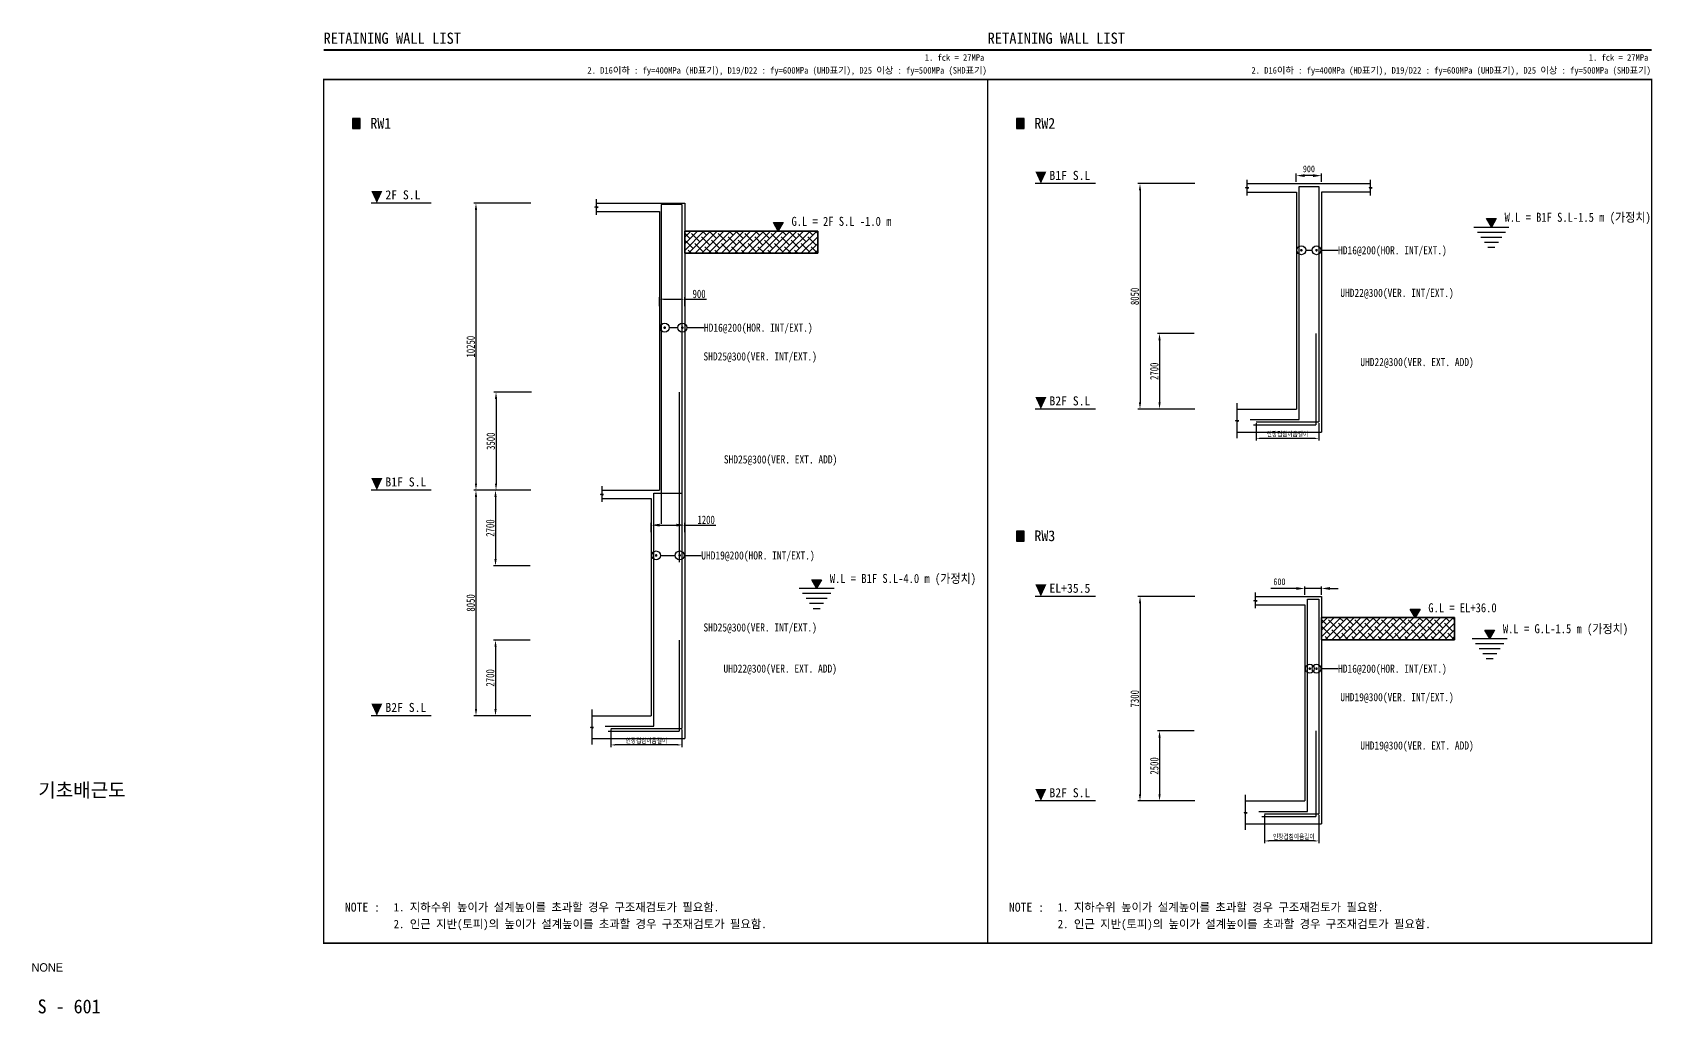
# Model space of a CAD drawing. Extents: x 152195838 to 160350639, y 364657247 to 370318102.
# Drawn here: x 160077015 to 160105953, y 364657676 to 364675190 of the extents above; entities that cross this region are included whole.
import ezdxf
from ezdxf.enums import TextEntityAlignment as Align

# ---------------------------------------------------------------- set-up
doc = ezdxf.new("R2010")
doc.units = 0
doc.header["$MEASUREMENT"] = 0
doc.linetypes.add('HID', pattern=[2.3, 1.5, -0.8])
doc.layers.get('0').update_dxf_attribs({"linetype": 'CONTINUOUS'})
doc.layers.get('Defpoints').update_dxf_attribs({"linetype": 'CONTINUOUS'})
for name, color, linetype in [('0-BEAM', 6, 'HID'), ('0-RBAR', 30, 'CONTINUOUS'), ('0-TXT', 7, 'CONTINUOUS'), ('0-지시선', 7, 'CONTINUOUS'), ('4A.TEC FORM-TEXT', 3, 'CONTINUOUS'), ('4A.TEC TEXT 2', 3, 'CONTINUOUS'), ('BAR', 3, 'CONTINUOUS'), ('DIM', 7, 'CONTINUOUS'), ('SHEET', 7, 'CONTINUOUS')]:
    doc.layers.add(name, color=color, linetype=linetype)
doc.styles.get("Standard").update_dxf_attribs({"font": ''})
doc.styles.add('나눔고딕', font='')
doc.styles.add('돋움', font='')
doc.styles.add('서울남산체L', font='', dxfattribs={"width": 0.8})
doc.styles.get('Standard').set_extended_font_data('Dotum')
doc.styles.get('나눔고딕').set_extended_font_data('Dotum')
doc.styles.get('돋움').set_extended_font_data('DotumChe')
doc.styles.get('서울남산체L').set_extended_font_data('DotumChe')
doc.dimstyles.new('ISO-25', dxfattribs={"dimtxt": 2.5, "dimasz": 2.5, "dimexe": 1.25, "dimexo": 0.625, "dimtad": 1, "dimtxsty": 'Standard', "dimcen": 2.5, "dimadec": 0, "dimazin": 0, "dimtfac": 1, "dimtmove": 0, "dimatfit": 3, "dimfxl": 1, "dimarcsym": 0})

# ---------------------------------------------------------------- blocks, each defined once
blk = doc.blocks.new('*D308')
at = {"layer": 'Defpoints', "color": 0, "transparency": 16777216}
for p in [(160085935, 364667018), (160084938, 364662993), (160085935, 364662993)]:
    blk.add_point(p, dxfattribs=at)
at = {"layer": 'DIM', "color": 1, "lineweight": -2, "transparency": 16777216}
for p, q in [((160085916, 364667018), (160084900, 364667018)), ((160084938, 364666898), (160084938, 364663113)), ((160085916, 364662993), (160084900, 364662993))]:
    blk.add_line(p, q, dxfattribs=at)
at = {"layer": 'DIM', "color": 1, "transparency": 16777216}
for points in [[(160084918, 364666898), (160084958, 364666898), (160084938, 364667018)], [(160084918, 364663113), (160084958, 364663113), (160084938, 364662993)]]:
    blk.add_solid(points, dxfattribs=at)
at = {"layer": 'DIM', "color": 0, "transparency": 16777216, "insert": (160084844, 364665006), "char_height": 150, "attachment_point": 5, "rotation": 90, "style": '서울남산체L'}
blk.add_mtext('8050', dxfattribs=at)
blk = doc.blocks.new('*D309')
at = {"layer": 'Defpoints', "color": 0, "transparency": 16777216}
for p in [(160088066, 364666395), (160088066, 364666252), (160088666, 364666252)]:
    blk.add_point(p, dxfattribs=at)
at = {"layer": 'DIM', "color": 1, "lineweight": -2, "transparency": 16777216}
for p, q in [((160088066, 364666271), (160088066, 364666433)), ((160088216, 364666395), (160088516, 364666395)), ((160088666, 364666271), (160088666, 364666433)), ((160088666, 364666395), (160089222, 364666395))]:
    blk.add_line(p, q, dxfattribs=at)
at = {"layer": 'DIM', "color": 1, "transparency": 16777216}
for points in [[(160088216, 364666420), (160088216, 364666370), (160088066, 364666395)], [(160088516, 364666420), (160088516, 364666370), (160088666, 364666395)]]:
    blk.add_solid(points, dxfattribs=at)
at = {"layer": 'DIM', "color": 0, "transparency": 16777216, "insert": (160089049, 364666489), "char_height": 150, "attachment_point": 5, "style": '서울남산체L'}
blk.add_mtext('1200', dxfattribs=at)
blk = doc.blocks.new('*D310')
at = {"layer": 'Defpoints', "color": 0, "transparency": 16777216}
for p in [(160087348, 364662765), (160088616, 364662765), (160087348, 364662472)]:
    blk.add_point(p, dxfattribs=at)
at = {"layer": 'DIM', "color": 1, "lineweight": -2, "transparency": 16777216}
for p, q in [((160087348, 364662746), (160087348, 364662434)), ((160088616, 364662746), (160088616, 364662434)), ((160088541, 364662472), (160087423, 364662472))]:
    blk.add_line(p, q, dxfattribs=at)
at = {"layer": 'DIM', "color": 1, "transparency": 16777216}
for points in [[(160087423, 364662484), (160087423, 364662459), (160087348, 364662472)], [(160088541, 364662484), (160088541, 364662459), (160088616, 364662472)]]:
    blk.add_solid(points, dxfattribs=at)
at = {"layer": 'DIM', "color": 0, "transparency": 16777216, "insert": (160087982, 364662545), "char_height": 90, "attachment_point": 5, "style": '서울남산체L'}
blk.add_mtext('인장겹침이음길이', dxfattribs=at)
blk = doc.blocks.new('*D311')
at = {"layer": 'Defpoints', "color": 0, "transparency": 16777216}
for p in [(160085926, 364664343), (160085287, 364662993), (160085935, 364662993)]:
    blk.add_point(p, dxfattribs=at)
at = {"layer": 'DIM', "color": 1, "lineweight": -2, "transparency": 16777216}
for p, q in [((160085907, 364664343), (160085249, 364664343)), ((160085287, 364664223), (160085287, 364663113)), ((160085916, 364662993), (160085249, 364662993))]:
    blk.add_line(p, q, dxfattribs=at)
at = {"layer": 'DIM', "color": 1, "transparency": 16777216}
for points in [[(160085267, 364664223), (160085307, 364664223), (160085287, 364664343)], [(160085267, 364663113), (160085307, 364663113), (160085287, 364662993)]]:
    blk.add_solid(points, dxfattribs=at)
at = {"layer": 'DIM', "color": 0, "transparency": 16777216, "insert": (160085193, 364663668), "char_height": 150, "attachment_point": 5, "rotation": 90, "style": '서울남산체L'}
blk.add_mtext('2700', dxfattribs=at)
blk = doc.blocks.new('*D312')
at = {"layer": 'Defpoints', "color": 0, "transparency": 16777216}
for p in [(160085935, 364667018), (160085287, 364665668), (160085926, 364665668)]:
    blk.add_point(p, dxfattribs=at)
at = {"layer": 'DIM', "color": 1, "lineweight": -2, "transparency": 16777216}
for p, q in [((160085916, 364667018), (160085249, 364667018)), ((160085287, 364666898), (160085287, 364665788)), ((160085907, 364665668), (160085249, 364665668))]:
    blk.add_line(p, q, dxfattribs=at)
at = {"layer": 'DIM', "color": 1, "transparency": 16777216}
for points in [[(160085267, 364666898), (160085307, 364666898), (160085287, 364667018)], [(160085267, 364665788), (160085307, 364665788), (160085287, 364665668)]]:
    blk.add_solid(points, dxfattribs=at)
at = {"layer": 'DIM', "color": 0, "transparency": 16777216, "insert": (160085193, 364666343), "char_height": 150, "attachment_point": 5, "rotation": 90, "style": '서울남산체L'}
blk.add_mtext('2700', dxfattribs=at)
blk = doc.blocks.new('*D313')
at = {"layer": 'Defpoints', "color": 0, "transparency": 16777216}
for p in [(160085935, 364672143), (160084938, 364667018), (160085935, 364667018)]:
    blk.add_point(p, dxfattribs=at)
at = {"layer": 'DIM', "color": 1, "lineweight": -2, "transparency": 16777216}
for p, q in [((160085916, 364672143), (160084900, 364672143)), ((160084938, 364672023), (160084938, 364667138)), ((160085916, 364667018), (160084900, 364667018))]:
    blk.add_line(p, q, dxfattribs=at)
at = {"layer": 'DIM', "color": 1, "transparency": 16777216}
for points in [[(160084918, 364672023), (160084958, 364672023), (160084938, 364672143)], [(160084918, 364667138), (160084958, 364667138), (160084938, 364667018)]]:
    blk.add_solid(points, dxfattribs=at)
at = {"layer": 'DIM', "color": 0, "transparency": 16777216, "insert": (160084844, 364669581), "char_height": 150, "attachment_point": 5, "rotation": 90, "style": '서울남산체L'}
blk.add_mtext('10250', dxfattribs=at)
blk = doc.blocks.new('*D314')
at = {"layer": 'Defpoints', "color": 0, "transparency": 16777216}
for p in [(160088216, 364670428), (160088216, 364670285), (160088666, 364670285)]:
    blk.add_point(p, dxfattribs=at)
at = {"layer": 'DIM', "color": 1, "lineweight": -2, "transparency": 16777216}
for p, q in [((160088216, 364670303), (160088216, 364670465)), ((160088291, 364670428), (160088591, 364670428)), ((160088666, 364670303), (160088666, 364670465)), ((160088666, 364670428), (160089058, 364670428))]:
    blk.add_line(p, q, dxfattribs=at)
at = {"layer": 'DIM', "color": 1, "transparency": 16777216}
for points in [[(160088291, 364670440), (160088291, 364670415), (160088216, 364670428)], [(160088591, 364670440), (160088591, 364670415), (160088666, 364670428)]]:
    blk.add_solid(points, dxfattribs=at)
at = {"layer": 'DIM', "color": 0, "transparency": 16777216, "insert": (160088923, 364670522), "char_height": 150, "attachment_point": 5, "style": '서울남산체L'}
blk.add_mtext('900', dxfattribs=at)
blk = doc.blocks.new('*D315')
at = {"layer": 'Defpoints', "color": 0, "transparency": 16777216}
for p in [(160085950, 364668768), (160085296, 364667018), (160085935, 364667018)]:
    blk.add_point(p, dxfattribs=at)
at = {"layer": 'DIM', "color": 1, "lineweight": -2, "transparency": 16777216}
for p, q in [((160085931, 364668768), (160085259, 364668768)), ((160085296, 364668648), (160085296, 364667138)), ((160085916, 364667018), (160085259, 364667018))]:
    blk.add_line(p, q, dxfattribs=at)
at = {"layer": 'DIM', "color": 1, "transparency": 16777216}
for points in [[(160085276, 364668648), (160085316, 364668648), (160085296, 364668768)], [(160085276, 364667138), (160085316, 364667138), (160085296, 364667018)]]:
    blk.add_solid(points, dxfattribs=at)
at = {"layer": 'DIM', "color": 0, "transparency": 16777216, "insert": (160085202, 364667893), "char_height": 150, "attachment_point": 5, "rotation": 90, "style": '서울남산체L'}
blk.add_mtext('3500', dxfattribs=at)
blk = doc.blocks.new('*D296')
at = {"layer": 'Defpoints', "color": 0, "transparency": 16777216}
for p in [(160097795, 364672491), (160096798, 364668466), (160097795, 364668466)]:
    blk.add_point(p, dxfattribs=at)
at = {"layer": 'DIM', "color": 1, "lineweight": -2, "transparency": 16777216}
for p, q in [((160097777, 364672491), (160096761, 364672491)), ((160096798, 364672371), (160096798, 364668586)), ((160097777, 364668466), (160096761, 364668466))]:
    blk.add_line(p, q, dxfattribs=at)
at = {"layer": 'DIM', "color": 1, "transparency": 16777216}
for points in [[(160096778, 364672371), (160096818, 364672371), (160096798, 364672491)], [(160096778, 364668586), (160096818, 364668586), (160096798, 364668466)]]:
    blk.add_solid(points, dxfattribs=at)
at = {"layer": 'DIM', "color": 0, "transparency": 16777216, "insert": (160096704, 364670478), "char_height": 150, "attachment_point": 5, "rotation": 90, "style": '서울남산체L'}
blk.add_mtext('8050', dxfattribs=at)
blk = doc.blocks.new('*D297')
at = {"layer": 'Defpoints', "color": 0, "transparency": 16777216}
for p in [(160099590, 364672634), (160099590, 364672491), (160100040, 364672491)]:
    blk.add_point(p, dxfattribs=at)
at = {"layer": 'DIM', "color": 1, "lineweight": -2, "transparency": 16777216}
for p, q in [((160099590, 364672521), (160099590, 364672671)), ((160099890, 364672634), (160099740, 364672634)), ((160100040, 364672521), (160100040, 364672671))]:
    blk.add_line(p, q, dxfattribs=at)
at = {"layer": 'DIM', "color": 1, "transparency": 16777216}
for points in [[(160099740, 364672659), (160099740, 364672609), (160099590, 364672634)], [(160099890, 364672659), (160099890, 364672609), (160100040, 364672634)]]:
    blk.add_solid(points, dxfattribs=at)
at = {"layer": 'DIM', "color": 0, "transparency": 16777216, "insert": (160099815, 364672754), "char_height": 120, "attachment_point": 5, "style": '서울남산체L'}
blk.add_mtext('900', dxfattribs=at)
blk = doc.blocks.new('*D298')
at = {"layer": 'Defpoints', "color": 0, "transparency": 16777216}
for p in [(160098872, 364668237), (160099990, 364668237), (160098872, 364667944)]:
    blk.add_point(p, dxfattribs=at)
at = {"layer": 'DIM', "color": 1, "lineweight": -2, "transparency": 16777216}
for p, q in [((160098872, 364668218), (160098872, 364667906)), ((160099990, 364668218), (160099990, 364667906)), ((160099915, 364667944), (160098947, 364667944))]:
    blk.add_line(p, q, dxfattribs=at)
at = {"layer": 'DIM', "color": 1, "transparency": 16777216}
for points in [[(160098947, 364667956), (160098947, 364667931), (160098872, 364667944)], [(160099915, 364667956), (160099915, 364667931), (160099990, 364667944)]]:
    blk.add_solid(points, dxfattribs=at)
at = {"layer": 'DIM', "color": 0, "transparency": 16777216, "insert": (160099431, 364668017), "char_height": 90, "attachment_point": 5, "style": '서울남산체L'}
blk.add_mtext('인장겹침이음길이', dxfattribs=at)
blk = doc.blocks.new('*D299')
at = {"layer": 'Defpoints', "color": 0, "transparency": 16777216}
for p in [(160097786, 364669816), (160097147, 364668466), (160097795, 364668466)]:
    blk.add_point(p, dxfattribs=at)
at = {"layer": 'DIM', "color": 1, "lineweight": -2, "transparency": 16777216}
for p, q in [((160097767, 364669816), (160097110, 364669816)), ((160097147, 364669696), (160097147, 364668586)), ((160097777, 364668466), (160097110, 364668466))]:
    blk.add_line(p, q, dxfattribs=at)
at = {"layer": 'DIM', "color": 1, "transparency": 16777216}
for points in [[(160097127, 364669696), (160097167, 364669696), (160097147, 364669816)], [(160097127, 364668586), (160097167, 364668586), (160097147, 364668466)]]:
    blk.add_solid(points, dxfattribs=at)
at = {"layer": 'DIM', "color": 0, "transparency": 16777216, "insert": (160097054, 364669141), "char_height": 150, "attachment_point": 5, "rotation": 90, "style": '서울남산체L'}
blk.add_mtext('2700', dxfattribs=at)
blk = doc.blocks.new('*D300')
at = {"layer": 'Defpoints', "color": 0, "transparency": 16777216}
for p in [(160097795, 364665121), (160096798, 364661471), (160097795, 364661471)]:
    blk.add_point(p, dxfattribs=at)
at = {"layer": 'DIM', "color": 1, "lineweight": -2, "transparency": 16777216}
for p, q in [((160097777, 364665121), (160096761, 364665121)), ((160096798, 364665001), (160096798, 364661591)), ((160097777, 364661471), (160096761, 364661471))]:
    blk.add_line(p, q, dxfattribs=at)
at = {"layer": 'DIM', "color": 1, "transparency": 16777216}
for points in [[(160096778, 364665001), (160096818, 364665001), (160096798, 364665121)], [(160096778, 364661591), (160096818, 364661591), (160096798, 364661471)]]:
    blk.add_solid(points, dxfattribs=at)
at = {"layer": 'DIM', "color": 0, "transparency": 16777216, "insert": (160096704, 364663296), "char_height": 150, "attachment_point": 5, "rotation": 90, "style": '서울남산체L'}
blk.add_mtext('7300', dxfattribs=at)
blk = doc.blocks.new('*D301')
at = {"layer": 'Defpoints', "color": 0, "transparency": 16777216}
for p in [(160099740, 364665264), (160099740, 364665121), (160100040, 364665121)]:
    blk.add_point(p, dxfattribs=at)
at = {"layer": 'DIM', "color": 1, "lineweight": -2, "transparency": 16777216}
for p, q in [((160099590, 364665264), (160099135, 364665264)), ((160099740, 364665151), (160099740, 364665301)), ((160100040, 364665264), (160099740, 364665264)), ((160100040, 364665151), (160100040, 364665301)), ((160100190, 364665264), (160100340, 364665264))]:
    blk.add_line(p, q, dxfattribs=at)
at = {"layer": 'DIM', "color": 1, "transparency": 16777216}
for points in [[(160099590, 364665289), (160099590, 364665239), (160099740, 364665264)], [(160100190, 364665289), (160100190, 364665239), (160100040, 364665264)]]:
    blk.add_solid(points, dxfattribs=at)
at = {"layer": 'DIM', "color": 0, "transparency": 16777216, "insert": (160099288, 364665384), "char_height": 120, "attachment_point": 5, "style": '서울남산체L'}
blk.add_mtext('600', dxfattribs=at)
blk = doc.blocks.new('*D302')
at = {"layer": 'Defpoints', "color": 0, "transparency": 16777216}
for p in [(160099022, 364661242), (160099990, 364661242), (160099022, 364660757)]:
    blk.add_point(p, dxfattribs=at)
at = {"layer": 'DIM', "color": 1, "lineweight": -2, "transparency": 16777216}
for p, q in [((160099022, 364661223), (160099022, 364660720)), ((160099990, 364661223), (160099990, 364660720)), ((160099915, 364660757), (160099097, 364660757))]:
    blk.add_line(p, q, dxfattribs=at)
at = {"layer": 'DIM', "color": 1, "transparency": 16777216}
for points in [[(160099097, 364660770), (160099097, 364660745), (160099022, 364660757)], [(160099915, 364660770), (160099915, 364660745), (160099990, 364660757)]]:
    blk.add_solid(points, dxfattribs=at)
at = {"layer": 'DIM', "color": 0, "transparency": 16777216, "insert": (160099545, 364660830), "char_height": 90, "attachment_point": 5, "style": '서울남산체L'}
blk.add_mtext('인장겹침이음길이', dxfattribs=at)
blk = doc.blocks.new('*D303')
at = {"layer": 'Defpoints', "color": 0, "transparency": 16777216}
for p in [(160097786, 364662721), (160097147, 364661471), (160097795, 364661471)]:
    blk.add_point(p, dxfattribs=at)
at = {"layer": 'DIM', "color": 1, "lineweight": -2, "transparency": 16777216}
for p, q in [((160097767, 364662721), (160097110, 364662721)), ((160097147, 364662601), (160097147, 364661591)), ((160097777, 364661471), (160097110, 364661471))]:
    blk.add_line(p, q, dxfattribs=at)
at = {"layer": 'DIM', "color": 1, "transparency": 16777216}
for points in [[(160097127, 364662601), (160097167, 364662601), (160097147, 364662721)], [(160097127, 364661591), (160097167, 364661591), (160097147, 364661471)]]:
    blk.add_solid(points, dxfattribs=at)
at = {"layer": 'DIM', "color": 0, "transparency": 16777216, "insert": (160097054, 364662096), "char_height": 150, "attachment_point": 5, "rotation": 90, "style": '서울남산체L'}
blk.add_mtext('2500', dxfattribs=at)

msp = doc.modelspace()

# ---------------------------------------------------------------- hatches: boundary and pattern name
for points in [[(160082866.5758, 364673473.8943), (160082866.5758, 364673651.5996), (160082729.8794, 364673651.5996), (160082729.8794, 364673473.8943)], [(160082866.5758, 364673473.8943), (160082866.5758, 364673651.5996), (160082729.8794, 364673651.5996), (160082729.8794, 364673473.8943)], [(160094727.0226, 364673473.8943), (160094727.0226, 364673651.5996), (160094590.3262, 364673651.5996), (160094590.3262, 364673473.8943)], [(160094727.0226, 364673473.8943), (160094727.0226, 364673651.5996), (160094590.3262, 364673651.5996), (160094590.3262, 364673473.8943)], [(160103161.0607, 364671866.3785), (160102986.9618, 364671866.3785), (160103074.0113, 364671715.6045)], [(160090424.9695, 364671794.14), (160090250.8706, 364671794.14), (160090337.9201, 364671643.3659)], [(160094727.0226, 364666110.1651), (160094727.0226, 364666287.8705), (160094590.3262, 364666287.8705), (160094590.3262, 364666110.1651)], [(160094727.0226, 364666110.1651), (160094727.0226, 364666287.8705), (160094590.3262, 364666287.8705), (160094590.3262, 364666110.1651)], [(160091109.0053, 364665419.14), (160090934.9064, 364665419.14), (160091021.9558, 364665268.3659)], [(160101799.0557, 364664896.4129), (160101624.9568, 364664896.4129), (160101712.0063, 364664745.6388)], [(160103131.0847, 364664522.0121), (160102956.9858, 364664522.0121), (160103044.0352, 364664371.2381)]]:
    msp.add_hatch(color=256).paths.add_polyline_path(points)
h = msp.add_hatch()
h.set_pattern_fill('ANSI38', color=256, scale=26.4, style=0)
h.set_pattern_definition([(45, (160003944.816, 364514861.74), (-59.26969, 59.26969), []), (135, (160003944.816, 364514861.74), (-177.80907, 59.26969), [209.55, -125.73])])
h.paths.add_polyline_path([(160091042.0081, 364671247.3659), (160091042.0081, 364671643.3659), (160088666.1189, 364671643.3659), (160088666.1189, 364671247.3659)])
h = msp.add_hatch()
h.set_pattern_fill('ANSI38', color=256, scale=26.4, style=0)
h.set_pattern_definition([(45, (160015318.9, 364507964.01), (-59.26969, 59.26969), []), (135, (160015318.9, 364507964.01), (-177.80907, 59.26969), [209.55, -125.73])])
h.paths.add_polyline_path([(160102416.0943, 364664349.6388), (160102416.0943, 364664745.6388), (160100040.2051, 364664745.6388), (160100040.2051, 364664349.6388)])

# ---------------------------------------------------------------- linework, layer by layer
for p, q in [((160096000.8494, 364672490.6045), (160094924.8598, 364672490.6045)), ((160084140.4026, 364672143.3659), (160083064.4131, 364672143.3659)), ((160102760.2137, 364671715.6045), (160103387.8088, 364671715.6045)), ((160102822.9732, 364671625.9321), (160103325.0493, 364671625.9321)), ((160102885.7327, 364671536.2598), (160103262.2898, 364671536.2598)), ((160102948.4922, 364671446.5875), (160103199.5303, 364671446.5875)), ((160103011.2518, 364671356.9151), (160103136.7708, 364671356.9151)), ((160096000.8494, 364668465.6045), (160094924.8598, 364668465.6045)), ((160084140.4026, 364667018.3659), (160083064.4131, 364667018.3659)), ((160090708.1583, 364665268.3659), (160091335.7534, 364665268.3659)), ((160090770.9178, 364665178.6936), (160091272.9939, 364665178.6936)), ((160090833.6773, 364665089.0213), (160091210.2344, 364665089.0213)), ((160090896.4368, 364664999.3489), (160091147.4749, 364664999.3489)), ((160096000.8494, 364665120.6388), (160094924.8598, 364665120.6388)), ((160090959.1963, 364664909.6766), (160091084.7153, 364664909.6766)), ((160102730.2377, 364664371.2381), (160103357.8328, 364664371.2381)), ((160102792.9972, 364664281.5657), (160103295.0733, 364664281.5657)), ((160102855.7567, 364664191.8934), (160103232.3138, 364664191.8934)), ((160102918.5162, 364664102.2211), (160103169.5543, 364664102.2211)), ((160102981.2757, 364664012.5487), (160103106.7947, 364664012.5487)), ((160084140.4026, 364662993.3659), (160083064.4131, 364662993.3659)), ((160096000.8494, 364661470.6388), (160094924.8598, 364661470.6388))]:
    msp.add_line(p, q)
at = {"color": 2, "const_width": 26.3565}
for points in [[(160094076.2966, 364658931.4003), (160094076.2966, 364674349.9811), (160082215.8499, 364674349.9811), (160082215.8499, 364658931.4003)], [(160094076.2966, 364658931.4003), (160094076.2966, 364674349.9811), (160082215.8499, 364674349.9811), (160082215.8499, 364658931.4003)], [(160105936.7434, 364658931.4003), (160105936.7434, 364674349.9811), (160094076.2966, 364674349.9811), (160094076.2966, 364658931.4003)], [(160105936.7434, 364658931.4003), (160105936.7434, 364674349.9811), (160094076.2966, 364674349.9811), (160094076.2966, 364658931.4003)]]:
    msp.add_lwpolyline(points, close=True, dxfattribs=at)
for points in [[(160082866.5758, 364673473.8943), (160082866.5758, 364673651.5996), (160082729.8794, 364673651.5996), (160082729.8794, 364673473.8943)], [(160082866.5758, 364673473.8943), (160082866.5758, 364673651.5996), (160082729.8794, 364673651.5996), (160082729.8794, 364673473.8943)], [(160094727.0226, 364673473.8943), (160094727.0226, 364673651.5996), (160094590.3262, 364673651.5996), (160094590.3262, 364673473.8943)], [(160094727.0226, 364673473.8943), (160094727.0226, 364673651.5996), (160094590.3262, 364673651.5996), (160094590.3262, 364673473.8943)], [(160094727.0226, 364666110.1651), (160094727.0226, 364666287.8705), (160094590.3262, 364666287.8705), (160094590.3262, 364666110.1651)], [(160094727.0226, 364666110.1651), (160094727.0226, 364666287.8705), (160094590.3262, 364666287.8705), (160094590.3262, 364666110.1651)]]:
    msp.add_lwpolyline(points, close=True)
at = {"ltscale": 2}
for points in [[(160095027.2332, 364672490.6045, 0, 197.625, 0), (160095027.2332, 364672706.6071, 197.625, 197.625, 0)], [(160083166.7864, 364672143.3659, 0, 197.625, 0), (160083166.7864, 364672359.3686, 197.625, 197.625, 0)], [(160095027.2332, 364668465.6045, 0, 197.625, 0), (160095027.2332, 364668681.6071, 197.625, 197.625, 0)], [(160083166.7864, 364667018.3659, 0, 197.625, 0), (160083166.7864, 364667234.3686, 197.625, 197.625, 0)], [(160095027.2332, 364665120.6388, 0, 197.625, 0), (160095027.2332, 364665336.6414, 197.625, 197.625, 0)], [(160083166.7864, 364662993.3659, 0, 197.625, 0), (160083166.7864, 364663209.3686, 197.625, 197.625, 0)], [(160095027.2332, 364661470.6388, 0, 197.625, 0), (160095027.2332, 364661686.6414, 197.625, 197.625, 0)]]:
    msp.add_lwpolyline(points, format="xyseb", dxfattribs=at)
at = {"linetype": 'ByBlock'}
for points in [[(160098712.882, 364672280.0817), (160098712.882, 364672403.9332), (160098742.0601, 364672415.6045), (160098683.7039, 364672415.6045), (160098712.882, 364672427.2757), (160098712.882, 364672560.5691)], [(160100917.5281, 364672280.0817), (160100917.5281, 364672403.9332), (160100946.7062, 364672415.6045), (160100888.3501, 364672415.6045), (160100917.5281, 364672427.2757), (160100917.5281, 364672560.5691)], [(160087088.7958, 364671932.8432), (160087088.7958, 364672056.6947), (160087117.9739, 364672068.3659), (160087059.6178, 364672068.3659), (160087088.7958, 364672080.0372), (160087088.7958, 364672213.3306)], [(160098534.6869, 364667949.321), (160098534.6869, 364668243.1705), (160098563.865, 364668254.8417), (160098505.5088, 364668254.8417), (160098534.6869, 364668266.5129), (160098534.6869, 364668573.2113)], [(160087188.7958, 364666807.8432), (160087188.7958, 364666931.6947), (160087217.9739, 364666943.3659), (160087159.6178, 364666943.3659), (160087188.7958, 364666955.0372), (160087188.7958, 364667088.3306)], [(160098862.882, 364664910.1161), (160098862.882, 364665033.9675), (160098892.0601, 364665045.6388), (160098833.7039, 364665045.6388), (160098862.882, 364665057.31), (160098862.882, 364665190.6034)], [(160087010.6007, 364662477.0825), (160087010.6007, 364662770.9319), (160087039.7788, 364662782.6032), (160086981.4227, 364662782.6032), (160087010.6007, 364662794.2744), (160087010.6007, 364663100.9727)], [(160098684.6869, 364660954.3553), (160098684.6869, 364661248.2048), (160098713.865, 364661259.876), (160098655.5088, 364661259.876), (160098684.6869, 364661271.5472), (160098684.6869, 364661578.2456)]]:
    msp.add_lwpolyline(points, dxfattribs=at)
for points in [[(160102986.9618, 364671866.3785), (160103161.0607, 364671866.3785), (160103074.0113, 364671715.6045), (160102986.9618, 364671866.3785)], [(160090250.8706, 364671794.14), (160090424.9695, 364671794.14), (160090337.9201, 364671643.3659), (160090250.8706, 364671794.14)], [(160090934.9064, 364665419.14), (160091109.0053, 364665419.14), (160091021.9558, 364665268.3659), (160090934.9064, 364665419.14)], [(160101624.9568, 364664896.4129), (160101799.0557, 364664896.4129), (160101712.0063, 364664745.6388), (160101624.9568, 364664896.4129)], [(160102956.9858, 364664522.0121), (160103131.0847, 364664522.0121), (160103044.0352, 364664371.2381), (160102956.9858, 364664522.0121)]]:
    msp.add_lwpolyline(points)
at = {"layer": '0-BEAM', "linetype": 'Continuous'}
for p, q in [((160098712.882, 364672490.6045), (160099590.2051, 364672490.6045)), ((160098712.882, 364672490.6045), (160100917.5281, 364672490.6045)), ((160098712.882, 364672340.6045), (160099590.2051, 364672340.6045)), ((160099590.2051, 364672340.6045), (160099590.2051, 364668465.6045)), ((160100040.2051, 364672340.6045), (160100040.2051, 364668056.9278)), ((160100917.5281, 364672340.6045), (160100040.2051, 364672340.6045)), ((160087088.7958, 364672143.3659), (160088666.1189, 364672143.3659)), ((160087088.7958, 364671993.3659), (160088216.1189, 364671993.3659)), ((160088216.1189, 364671993.3659), (160088216.1189, 364667018.3659)), ((160088666.1189, 364672143.3659), (160088666.1189, 364667018.3659)), ((160098534.6869, 364668465.6045), (160099590.2051, 364668465.6045)), ((160098534.6869, 364668056.9278), (160100040.2051, 364668056.9278)), ((160087188.7958, 364667018.3659), (160088066.1189, 364667018.3659)), ((160087188.7958, 364667018.3659), (160088216.1189, 364667018.3659)), ((160088666.1189, 364667018.3659), (160088666.1189, 364662584.6893)), ((160087188.7958, 364666868.3659), (160088066.1189, 364666868.3659)), ((160088066.1189, 364666868.3659), (160088066.1189, 364662993.3659)), ((160098862.882, 364665120.6388), (160099740.2051, 364665120.6388)), ((160098862.882, 364665120.6388), (160100040.2051, 364665120.6388)), ((160098862.882, 364664970.6388), (160099740.2051, 364664970.6388)), ((160099740.2051, 364664970.6388), (160099740.2051, 364661470.6388)), ((160100040.2051, 364665120.6388), (160100040.2051, 364661061.9621)), ((160087010.6007, 364662993.3659), (160088066.1189, 364662993.3659)), ((160087010.6007, 364662584.6893), (160088666.1189, 364662584.6893)), ((160098684.6869, 364661470.6388), (160099740.2051, 364661470.6388)), ((160098684.6869, 364661061.9621), (160100040.2051, 364661061.9621))]:
    msp.add_line(p, q, dxfattribs=at)
at = {"layer": '0-BEAM', "color": 0, "linetype": 'Continuous'}
for points in [[(160088666.1189, 364671643.3659), (160091042.0081, 364671643.3659), (160091042.0081, 364671247.3659), (160088666.1189, 364671247.3659)], [(160100040.2051, 364664745.6388), (160102416.0943, 364664745.6388), (160102416.0943, 364664349.6388), (160100040.2051, 364664349.6388)]]:
    msp.add_lwpolyline(points, close=True, dxfattribs=at)
at = {"layer": '0-RBAR', "const_width": 23.5125}
for points in [[(160099691.9613, 364671301.615, 1), (160099668.4488, 364671301.615, 1)], [(160099961.9613, 364671301.6192, 1), (160099938.4488, 364671301.6192, 1)], [(160088320.0252, 364669920.1074, 1), (160088296.5127, 364669920.1074, 1)], [(160088635.7251, 364669920.1116, 1), (160088612.2126, 364669920.1116, 1)], [(160088167.8751, 364665854.3765, 1), (160088144.3626, 364665854.3765, 1)], [(160088587.8752, 364665854.3807, 1), (160088564.3627, 364665854.3807, 1)], [(160099841.9613, 364663832.9459, 1), (160099818.4488, 364663832.9459, 1)], [(160099961.9613, 364663832.9501, 1), (160099938.4488, 364663832.9501, 1)]]:
    msp.add_lwpolyline(points, format="xyb", close=True, dxfattribs=at)
at = {"layer": '0-지시선'}
for p, q in [((160099759.0556, 364671301.615), (160099871.3545, 364671301.615)), ((160100029.0556, 364671301.615), (160100335.3693, 364671301.615)), ((160088387.1195, 364669920.1074), (160088545.1183, 364669920.1116)), ((160088702.8194, 364669920.1074), (160089009.1331, 364669920.1074)), ((160088234.9694, 364665854.3765), (160088497.2683, 364665854.3765)), ((160088654.9695, 364665854.3765), (160088961.2831, 364665854.3765)), ((160100029.0556, 364663832.9459), (160100335.3693, 364663832.9459))]:
    msp.add_line(p, q, dxfattribs=at)
for points in [[(160099631.383, 364670541.1138, 0, 47.52, 0), (160099773.943, 364670541.1138, 0, 0, 0), (160100375.0082, 364670541.1138, 0, 0, 0)], [(160099981.383, 364670541.1138, 0, 47.52, 0), (160100123.943, 364670541.1138, 0, 0, 0), (160100375.0082, 364670541.1138, 0, 0, 0)], [(160088229.6484, 364669407.0642, 0, 47.52, 0), (160088372.2084, 364669407.0642, 0, 0, 0), (160088631.3158, 364669407.0642, 0, 0, 0)], [(160088599.2546, 364669407.0642, 0, 47.52, 0), (160088741.8146, 364669407.0642, 0, 0, 0), (160089000.922, 364669407.0642, 0, 0, 0)], [(160099922.2691, 364669306.6584, 0, 47.52, 0), (160100064.8291, 364669306.6584, 0, 0, 0), (160100732.4662, 364669306.6584, 0, 0, 0)], [(160088554.7663, 364667568.2022, 0, 47.52, 0), (160088697.3263, 364667568.2022, 0, 0, 0), (160089364.9634, 364667568.2022, 0, 0, 0)], [(160088107.2968, 364664568.7868, 0, 47.52, 0), (160088249.8568, 364664568.7868, 0, 0, 0), (160089000.922, 364664568.7868, 0, 0, 0)], [(160088607.2968, 364664568.7868, 0, 47.52, 0), (160088749.8568, 364664568.7868, 0, 0, 0), (160089000.922, 364664568.7868, 0, 0, 0)], [(160088548.1829, 364663834.4199, 0, 47.52, 0), (160088690.7429, 364663834.4199, 0, 0, 0), (160089358.38, 364663834.4199, 0, 0, 0)], [(160099781.383, 364663324.1672, 0, 47.52, 0), (160099923.943, 364663324.1672, 0, 0, 0), (160100375.0082, 364663324.1672, 0, 0, 0)], [(160099981.383, 364663324.1672, 0, 47.52, 0), (160100123.943, 364663324.1672, 0, 0, 0), (160100375.0082, 364663324.1672, 0, 0, 0)], [(160099922.2691, 364662461.6927, 0, 47.52, 0), (160100064.8291, 364662461.6927, 0, 0, 0), (160100732.4662, 364662461.6927, 0, 0, 0)]]:
    msp.add_lwpolyline(points, format="xyseb", dxfattribs=at)
for centre in [(160099680.2051, 364671301.615), (160099950.2051, 364671301.6192), (160088308.269, 364669920.1074), (160088623.9688, 364669920.1116), (160088156.1189, 364665854.3765), (160088576.1189, 364665854.3807), (160099830.2051, 364663832.9459), (160099950.2051, 364663832.9501)]:
    msp.add_circle(centre, 78.8506, dxfattribs=at)
at = {"layer": 'BAR'}
for p, q in [((160088616.1189, 364672118.3659), (160088246.5127, 364672118.3659)), ((160088246.5127, 364672118.3659), (160088246.5127, 364666417.6584)), ((160088616.1189, 364672118.3659), (160088616.1189, 364662764.6893)), ((160099940.2051, 364669815.6045), (160099940.2051, 364668186.9278)), ((160088566.1189, 364668768.3659), (160088566.1189, 364665732.9431)), ((160088566.1189, 364664343.3659), (160088566.1189, 364662714.6893)), ((160099940.2051, 364662720.6388), (160099940.2051, 364661191.9621))]:
    msp.add_line(p, q, dxfattribs=at)
at = {"layer": 'BAR', "color": 3}
for p, q in [((160098822.2017, 364668186.9278), (160099940.2051, 364668186.9278)), ((160098872.2017, 364668236.9278), (160099990.2051, 364668236.9278)), ((160087298.1155, 364662714.6893), (160088566.1189, 364662714.6893)), ((160087348.1155, 364662764.6893), (160088616.1189, 364662764.6893)), ((160098972.2017, 364661191.9621), (160099940.2051, 364661191.9621)), ((160099022.2017, 364661241.9621), (160099990.2051, 364661241.9621))]:
    msp.add_line(p, q, dxfattribs=at)
at = {"layer": 'BAR'}
for points in [[(160098767.6072, 364668279.1078), (160099640.2051, 364668279.1078), (160099640.2051, 364672440.6045), (160099990.2051, 364672440.6045), (160099990.2051, 364668236.9278)], [(160087243.521, 364662806.8692), (160088116.1189, 364662806.8692), (160088116.1189, 364666968.3659), (160088616.1189, 364666968.3659)], [(160098917.6072, 364661284.1421), (160099790.2051, 364661284.1421), (160099790.2051, 364665070.6388), (160099990.2051, 364665070.6388), (160099990.2051, 364661241.9621)]]:
    msp.add_lwpolyline(points, dxfattribs=at)
at = {"layer": 'Defpoints'}
for points in [[(160088666.1189, 364671247.3659), (160091042.0081, 364671247.3659), (160091042.0081, 364671643.3659), (160088666.1189, 364671643.3659)], [(160100040.2051, 364664349.6388), (160102416.0943, 364664349.6388), (160102416.0943, 364664745.6388), (160100040.2051, 364664745.6388)]]:
    msp.add_lwpolyline(points, close=True, dxfattribs=at)
at = {"layer": 'SHEET', "color": 2, "const_width": 32.9457}
for points in [[(160082215.8499, 364674877.112), (160094076.2966, 364674877.112)], [(160082215.8499, 364674877.112), (160094076.2966, 364674877.112)], [(160094076.2966, 364674877.112), (160105936.7434, 364674877.112)], [(160094076.2966, 364674877.112), (160105936.7434, 364674877.112)]]:
    msp.add_lwpolyline(points, dxfattribs=at)

# ---------------------------------------------------------------- texts
at = {"style": '서울남산체L'}
for s, height, p in [('RETAINING WALL LIST', 200, (160082214.9319, 364674986.8797)), ('RETAINING WALL LIST', 200, (160094075.3787, 364674986.8797)), ('B1F S.L', 161.4102, (160095180.7414, 364672557.2634)), ('2F S.L', 161.4102, (160083320.2946, 364672210.0249)), ('B2F S.L', 161.4102, (160095180.7414, 364668532.2634)), ('B1F S.L', 161.4102, (160083320.2946, 364667085.0249)), ('EL+35.5', 161.4102, (160095180.7414, 364665187.2977)), ('B2F S.L', 161.4102, (160083320.2946, 364663060.0249)), ('B2F S.L', 161.4102, (160095180.7414, 364661537.2977))]:
    msp.add_text(s, height=height, dxfattribs=at).set_placement(p)
for s, p in [('RW1', (160083051.7994, 364673568.2148)), ('RW2', (160094912.2462, 364673568.2148)), ('RW3', (160094912.2462, 364666204.4857))]:
    msp.add_text(s, height=191.37495, dxfattribs=at).set_placement(p, align=Align.MIDDLE_LEFT)
at = {"style": '서울남산체L', "width": 0.9}
for s, p in [('G.L = 2F S.L -1.0 m', (160090573.3561, 364671737.0458)), ('W.L = B1F S.L-1.5 m (가정치)', (160103309.4473, 364671809.2844)), ('W.L = B1F S.L-4.0 m (가정치)', (160091257.3918, 364665362.0458)), ('G.L = EL+36.0', (160101947.4422, 364664839.3187)), ('W.L = G.L-1.5 m (가정치)', (160103279.4712, 364664464.918))]:
    msp.add_text(s, height=161.410203, dxfattribs=at).set_placement(p)
at = {"layer": '0-TXT', "ltscale": 0.9, "style": '서울남산체L', "width": 0.9}
for s, p in [('HD16@200(HOR. INT/EXT.)', (160100335.3693, 364671301.615)), ('UHD22@300(VER. INT/EXT.)', (160100375.0082, 364670541.1138)), ('HD16@200(HOR. INT/EXT.)', (160089009.1331, 364669920.1074)), ('SHD25@300(VER. INT/EXT.)', (160089000.922, 364669407.0642)), ('UHD22@300(VER. EXT. ADD)', (160100732.4662, 364669306.6584)), ('SHD25@300(VER. EXT. ADD)', (160089364.9634, 364667568.2022)), ('UHD19@200(HOR. INT/EXT.)', (160088961.2831, 364665854.3765)), ('SHD25@300(VER. INT/EXT.)', (160089000.922, 364664568.7868)), ('UHD22@300(VER. EXT. ADD)', (160089358.38, 364663834.4199)), ('HD16@200(HOR. INT/EXT.)', (160100335.3693, 364663832.9459)), ('UHD19@300(VER. INT/EXT.)', (160100375.0082, 364663324.1672)), ('UHD19@300(VER. EXT. ADD)', (160100732.4662, 364662461.6927))]:
    msp.add_text(s, height=145.2, dxfattribs=at).set_placement(p, align=Align.MIDDLE_LEFT)
at = {"layer": '4A.TEC FORM-TEXT', "style": '돋움'}
msp.add_text('S - 601', height=248.57954, dxfattribs=at).set_placement((160077670.9034, 364657679.8271), align=Align.CENTER)
at = {"layer": '4A.TEC TEXT 2', "style": '나눔고딕'}
for s, height, p in [('기초배근도', 248.57954, (160077900.4785, 364661541.3247)), ('NONE', 149.14773, (160077281.1454, 364658425.5536))]:
    msp.add_text(s, height=height, dxfattribs=at).set_placement(p, align=Align.CENTER)
at = {"layer": 'SHEET', "style": '서울남산체L'}
for s, p in [('1. fck = 27MPa', (160094016.3908, 364674648.9138)), ('1. fck = 27MPa', (160105876.8376, 364674648.9138)), ('2. D16이하 : fy=400MPa (HD표기), D19/D22 : fy=600MPa (UHD표기), D25 이상 : fy=500MPa (SHD표기)', (160094060.9202, 364674419.3139)), ('2. D16이하 : fy=400MPa (HD표기), D19/D22 : fy=600MPa (UHD표기), D25 이상 : fy=500MPa (SHD표기)', (160105921.3669, 364674419.3139))]:
    msp.add_text(s, height=117.507418, dxfattribs=at).set_placement(p, align=Align.BOTTOM_RIGHT)
for p in [(160082909.866, 364659574.6462), (160094770.3128, 364659574.6462)]:
    msp.add_text('NOTE :', height=161.65634, dxfattribs=at).set_placement(p, align=Align.MIDDLE_CENTER)
for s, p in [('1. 지하수위 높이가 설계높이를 초과할 경우 구조재검토가 필요함.', (160083467.9539, 364659574.6462)), ('1. 지하수위 높이가 설계높이를 초과할 경우 구조재검토가 필요함.', (160095328.4006, 364659574.6462)), ('2. 인근 지반(토피)의 높이가 설계높이를 초과할 경우 구조재검토가 필요함.', (160083467.9539, 364659274.6462)), ('2. 인근 지반(토피)의 높이가 설계높이를 초과할 경우 구조재검토가 필요함.', (160095328.4006, 364659274.6462))]:
    msp.add_text(s, height=148.723832, dxfattribs=at).set_placement(p, align=Align.MIDDLE_LEFT)

# ---------------------------------------------------------------- dimensions: what is measured, and where the dimension line sits
at = {"layer": 'DIM'}
for base, p1, p2, angle, override, picture, middle in [((160099590.2051, 364672633.8512), (160100040.2051, 364672490.6045), (160099590.2051, 364672490.6045), 180, {"dimscale": 30, "dimtxt": 4, "dimasz": 5, "dimexo": 1, "dimgap": 2, "dimlfac": 2, "dimtxsty": '서울남산체L', "dimdle": 2, "dimclrd": 1, "dimclre": 1}, '*D297', (160099815.2051, 364672753.9311)), ((160096798.0182, 364668465.6045), (160097795.4957, 364672490.6045), (160097795.4957, 364668465.6045), 270, {"dimscale": 30, "dimtxt": 5, "dimasz": 4, "dimdec": 0, "dimlfac": 2, "dimtxsty": '서울남산체L', "dimclrd": 1, "dimclre": 1}, '*D296', (160096704.1683, 364670478.1045)), ((160084937.5714, 364667018.3659), (160085935.0489, 364672143.3659), (160085935.0489, 364667018.3659), 270, {"dimscale": 30, "dimtxt": 5, "dimasz": 4, "dimlfac": 2, "dimtxsty": '서울남산체L', "dimclrd": 1, "dimclre": 1}, '*D313', (160084843.7215, 364669580.8659)), ((160097147.3686, 364668465.6045), (160097786.1207, 364669815.6045), (160097795.4957, 364668465.6045), 270, {"dimscale": 30, "dimtxt": 5, "dimasz": 4, "dimlfac": 2, "dimtxsty": '서울남산체L', "dimclrd": 1, "dimclre": 1}, '*D299', (160097053.5188, 364669140.6045)), ((160085296.2969, 364667018.3659), (160085950.0043, 364668768.3659), (160085935.0489, 364667018.3659), 270, {"dimscale": 30, "dimtxt": 5, "dimasz": 4, "dimlfac": 2, "dimtxsty": '서울남산체L', "dimclrd": 1, "dimclre": 1}, '*D315', (160085202.447, 364667893.3659)), ((160084937.5714, 364662993.3659), (160085935.0489, 364667018.3659), (160085935.0489, 364662993.3659), 270, {"dimscale": 30, "dimtxt": 5, "dimasz": 4, "dimlfac": 2, "dimtxsty": '서울남산체L', "dimclrd": 1, "dimclre": 1}, '*D308', (160084843.7215, 364665005.8659)), ((160085286.9219, 364665668.3659), (160085935.0489, 364667018.3659), (160085925.6739, 364665668.3659), 270, {"dimscale": 30, "dimtxt": 5, "dimasz": 4, "dimlfac": 2, "dimtxsty": '서울남산체L', "dimclrd": 1, "dimclre": 1}, '*D312', (160085193.072, 364666343.3659)), ((160099740.2051, 364665263.8855), (160100040.2051, 364665120.6388), (160099740.2051, 364665120.6388), 180, {"dimscale": 30, "dimtxt": 4, "dimasz": 5, "dimexo": 1, "dimgap": 2, "dimlfac": 2, "dimtxsty": '서울남산체L', "dimdle": 2, "dimclrd": 1, "dimclre": 1}, '*D301', (160099287.8482, 364665383.9654)), ((160096798.0182, 364661470.6388), (160097795.4957, 364665120.6388), (160097795.4957, 364661470.6388), 270, {"dimscale": 30, "dimtxt": 5, "dimasz": 4, "dimlfac": 2, "dimtxsty": '서울남산체L', "dimclrd": 1, "dimclre": 1}, '*D300', (160096704.1683, 364663295.6388)), ((160085286.9219, 364662993.3659), (160085925.6739, 364664343.3659), (160085935.0489, 364662993.3659), 270, {"dimscale": 30, "dimtxt": 5, "dimasz": 4, "dimlfac": 2, "dimtxsty": '서울남산체L', "dimclrd": 1, "dimclre": 1}, '*D311', (160085193.072, 364663668.3659)), ((160097147.3686, 364661470.6388), (160097786.1207, 364662720.6388), (160097795.4957, 364661470.6388), 270, {"dimscale": 30, "dimtxt": 5, "dimasz": 4, "dimlfac": 2, "dimtxsty": '서울남산체L', "dimclrd": 1, "dimclre": 1}, '*D303', (160097053.5188, 364662095.6388))]:
    dim = msp.add_linear_dim(base=base, p1=p1, p2=p2, angle=angle, dimstyle='ISO-25', override=override, dxfattribs=at)
    dim.commit()
    dim.dimension.update_dxf_attribs({"geometry": picture, "text_midpoint": middle})
for base, p1, p2, override, picture, middle in [((160088216.1189, 364670427.9426), (160088666.1189, 364670284.6958), (160088216.1189, 364670284.6958), {"dimscale": 30, "dimtxt": 5, "dimlfac": 2, "dimtxsty": '서울남산체L', "dimclrd": 1, "dimclre": 1}, '*D314', (160088922.9124, 364670427.9426)), ((160088066.1189, 364666395.4756), (160088666.1189, 364666252.2288), (160088066.1189, 364666252.2288), {"dimscale": 30, "dimtxt": 5, "dimasz": 5, "dimlfac": 2, "dimtxsty": '서울남산체L', "dimclrd": 1, "dimclre": 1}, '*D309', (160089049.373, 364666395.4756))]:
    dim = msp.add_linear_dim(base=base, p1=p1, p2=p2, angle=180, dimstyle='ISO-25', override=override, dxfattribs=at)
    dim.commit()
    dim.dimension.update_dxf_attribs({"geometry": picture, "text_midpoint": middle, "dimtype": 160})
for base, p1, p2, picture, middle in [((160098872.2017, 364667943.8229), (160099990.2051, 364668236.9278), (160098872.2017, 364668236.9278), '*D298', (160099431.2034, 364668016.8006)), ((160087348.1155, 364662471.5843), (160088616.1189, 364662764.6893), (160087348.1155, 364662764.6893), '*D310', (160087982.1172, 364662544.562))]:
    dim = msp.add_linear_dim(base=base, p1=p1, p2=p2, angle=180, text='인장겹침이음길이', dimstyle='ISO-25', override={"dimscale": 30, "dimtxt": 3, "dimtxsty": '서울남산체L', "dimclrd": 1, "dimclre": 1, "dimclrt": 0}, dxfattribs=at)
    dim.commit()
    dim.dimension.update_dxf_attribs({"geometry": picture, "text_midpoint": middle})
dim = msp.add_linear_dim(base=(160099022.2017, 364660757.104), p1=(160099990.2051, 364661241.9621), p2=(160099022.2017, 364661241.9621), angle=180, text='인장겹침이음길이', dimstyle='ISO-25', override={"dimscale": 30, "dimtxt": 3, "dimtxsty": '서울남산체L', "dimclrd": 1, "dimclre": 1, "dimclrt": 0}, dxfattribs=at)
dim.commit()
dim.dimension.update_dxf_attribs({"geometry": '*D302', "text_midpoint": (160099545.0159, 364660757.104), "dimtype": 160})

doc.saveas('drawing.dxf')
